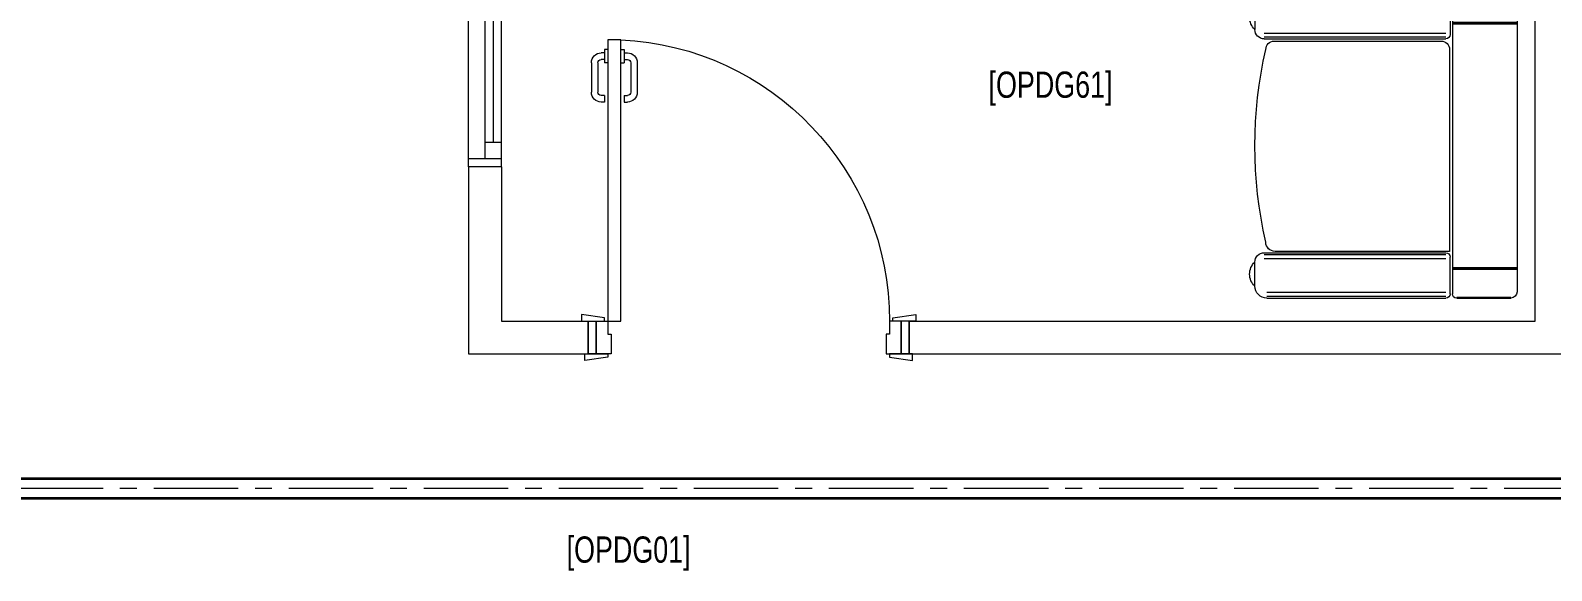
# Model space of a CAD drawing. Extents: x -234346 to 58427, y -132654 to -82394.
# Drawn here: x -135431 to -130789, y -104604 to -102955 of the extents above; entities that cross this region are included whole.
import ezdxf

# ---------------------------------------------------------------- set-up
doc = ezdxf.new("R2010")
doc.units = 0
doc.header["$LTSCALE"] = 8
doc.linetypes.add('AXES', pattern=[50.8, 31.75, -6.35, 6.35, -6.35])
for name, color, linetype, lineweight in [('72_EGR_BASE_TEXT', 9, 'Continuous', 5), ('72_EGR_EQP_TAG', 9, 'Continuous', 5), ('Aluminum', 9, 'Continuous', 5), ('LOADING', 9, 'Continuous', 5), ('Walls', 9, 'Continuous', 5), ('Wooden Joinery', 9, 'Continuous', 5)]:
    doc.layers.add(name, color=color, linetype=linetype, lineweight=lineweight)
doc.layers.add('FIRE', color=1, linetype='Continuous')
doc.layers.add('FIRE-thin', color=8, linetype='Continuous')
doc.styles.add('X3G_ENTITY_2587E5', font='swisscl.ttf', dxfattribs={"height": 200})
doc.styles.add('X3G_ENTITY_2587F2', font='swisscl.ttf', dxfattribs={"height": 200})

# ---------------------------------------------------------------- blocks, each defined once
blk = doc.blocks.new('FFGF')
at = {"layer": 'FIRE', "lineweight": 35, "ltscale": 1.014}
for p, q in [((-100181.8, -104323.3), (-141220.1, -104323.3)), ((-100181.8, -104383.6), (-141220.1, -104383.6))]:
    blk.add_line(p, q, dxfattribs=at)
at = {"layer": 'FIRE-thin', "linetype": 'AXES', "lineweight": 20, "ltscale": 1.014}
blk.add_line((-100181.8, -104353.5), (-141220.1, -104353.5), dxfattribs=at)
blk = doc.blocks.new('A$Cef2cbc4c')
at = {"layer": 'Aluminum'}
for p, q in [((0, 0, 0), (0, 1200, 0)), ((0, 1175, 0), (100, 1175, 0)), ((50, 25, 0), (50, 1175, 0)), ((100, 0, 0), (100, 1200, 0)), ((50, 1125, 0), (100, 1125, 0)), ((75, 1125, 0), (75, 75, 0)), ((50, 75, 0), (100, 75, 0)), ((0, 25, 0), (100, 25, 0))]:
    blk.add_line(p, q, dxfattribs=at)
blk = doc.blocks.new('A$C72370EFE')
at = {"layer": 'Wooden Joinery'}
for p, q in [((-0.01, -0.04), (-0.02, -0.04)), ((-0.01, -0.03), (-0.01, -0.07)), ((0, -0.03), (-0.01, -0.03)), ((0.04, -0.03), (0.05, -0.03)), ((0.05, -0.03), (0.05, -0.07)), ((0.05, -0.04), (0.06, -0.04)), ((-0.05, -0.07), (-0.05, -0.16)), ((-0.03, -0.07), (-0.03, -0.16)), ((-0.01, -0.06), (-0.02, -0.06)), ((0, -0.07), (-0.01, -0.07)), ((0.04, -0.07), (0.05, -0.07)), ((0.05, -0.06), (0.06, -0.06)), ((0.07, -0.07), (0.07, -0.16)), ((0.09, -0.07), (0.09, -0.16)), ((-0.01, -0.17), (-0.02, -0.17)), ((-0.01, -0.17), (-0.01, -0.19)), ((0.05, -0.17), (0.06, -0.17)), ((0.05, -0.17), (0.05, -0.19)), ((-0.01, -0.19), (-0.02, -0.19)), ((0.05, -0.19), (0.06, -0.19))]:
    blk.add_line(p, q, dxfattribs=at)
for centre, radius, start, end in [((-0.02, -0.07), 0.03, 90, 180), ((0.06, -0.07), 0.03, 0, 90), ((-0.02, -0.07), 0.01, 90, 180), ((0.06, -0.07), 0.01, 0, 90), ((-0.02, -0.16), 0.03, 180, 270), ((-0.02, -0.16), 0.01, 180, 270), ((0.06, -0.16), 0.01, 270, 0), ((0.06, -0.16), 0.03, 270, 0)]:
    blk.add_arc(centre, radius, start, end, dxfattribs=at)
blk = doc.blocks.new('A$C5DAD61B4')
at = {"layer": 'Wooden Joinery'}
for points in [[(80, 959.1), (80, 969.1), (10, 979.1), (10, 959.1)], [(940, 959.1), (940, 969.1), (1010, 979.1), (1010, 959.1)], [(70, 859.1), (70, 849.1), (0, 839.1), (0, 859.1)], [(120, 859.1), (120, 0), (80, 0), (80, 859.1)], [(950, 859.1), (950, 849.1), (1020, 839.1), (1020, 859.1)]]:
    blk.add_lwpolyline(points, close=True, dxfattribs=at)
for points in [[(45, 859.1), (45, 959.1), (20, 959.1), (20, 859.1), (45, 859.1)], [(45, 859.1), (80, 859.1), (80, 899.1), (90, 899.1), (90, 959.1), (45, 959.1), (45, 859.1)], [(975, 859.1), (940, 859.1), (940, 899.1), (930, 899.1), (930, 959.1), (975, 959.1), (975, 859.1)], [(975, 859.1), (975, 959.1), (1000, 959.1), (1000, 859.1), (975, 859.1)]]:
    blk.add_lwpolyline(points, dxfattribs=at)
blk.add_arc((80, 859.1), 860, 272.666, 0, dxfattribs=at)
at = {"layer": 'Wooden Joinery', "xscale": 999.9999999998854, "yscale": 999.9999999998854, "zscale": 999.9999999998854, "rotation": 180}
blk.add_blockref('A$C72370EFE', (120, 0), dxfattribs=at)
blk = doc.blocks.new('single seat')
at = {"layer": 'LOADING'}
for p, q in [((-972558.1, -381684), (-972723.2, -381684)), ((-972558.1, -381687.4), (-972723.2, -381687.4)), ((-971978.9, -381684), (-972525.2, -381684)), ((-971978.9, -381689.9), (-972525.2, -381689.9)), ((-972742.2, -381703.1), (-972742.2, -382595.5)), ((-972544.8, -381697.3), (-972544.8, -382601.1)), ((-972538.5, -381697.3), (-972538.5, -381809.5)), ((-971978.9, -381701.7), (-972525.2, -381701.7)), ((-971942.2, -381720.6), (-971942.2, -381794)), ((-972544.8, -381772.1), (-972742.2, -381772.1)), ((-972544.8, -381774.6), (-972742.2, -381774.6)), ((-972544.8, -381777.1), (-972742.2, -381777.1)), ((-971971, -381805.1), (-972525.2, -381805.1)), ((-971971, -381816.9), (-972525.2, -381816.9)), ((-971971, -381822.8), (-972525.2, -381822.8)), ((-972001, -381829.5), (-972511, -381829.5)), ((-972536.4, -381854.9), (-972536.4, -382471.4)), ((-972536.4, -382471.4), (-972003.7, -382471.4)), ((-971971, -382475.4), (-972525.2, -382475.4)), ((-971971, -382481.3), (-972525.2, -382481.3)), ((-972544.8, -382521), (-972742.2, -382521)), ((-972544.8, -382523.6), (-972742.2, -382523.6)), ((-972544.8, -382526.1), (-972742.2, -382526.1)), ((-972538.5, -382600.9), (-972538.5, -382488.7)), ((-971971, -382493.1), (-972525.2, -382493.1)), ((-971942.2, -382577.6), (-971942.2, -382504.2)), ((-972558.1, -382610.8), (-972723.2, -382610.8)), ((-972558.1, -382614.2), (-972723.2, -382614.2)), ((-971978.9, -382596.4), (-972525.2, -382596.4)), ((-971978.9, -382608.3), (-972525.2, -382608.3)), ((-971978.9, -382614.2), (-972525.2, -382614.2))]:
    blk.add_line(p, q, dxfattribs=at)
for centre, radius, start, end in [((-972723.2, -381703.1), 19.1, 90, 180), ((-972558.1, -381697.3), 13.3, 0, 90), ((-972525.2, -381697.3), 13.3, 90, 180), ((-971978.9, -381720.6), 36.6, 0, 90), ((-971976, -381757.3), 49.9, 312.6462, 47.3538), ((-972525.2, -381809.5), 13.3, 180, 270), ((-972511, -381854.9), 25.3, 90, 180), ((-972001, -381854.9), 25.3, 0, 90), ((-971971, -381794), 28.8, 270, 0), ((-973252.2, -382149.1), 1310, 347.0217, 12.9783), ((-972525.2, -382488.7), 13.3, 90, 180), ((-972003.7, -382443.3), 28.1, 270, 0), ((-971971, -382504.2), 28.8, 0, 90), ((-971976, -382540.9), 49.9, 312.6462, 47.3538), ((-972723.2, -382595.1), 19.1, 180, 270), ((-972558.1, -382600.9), 13.3, 270, 0), ((-972525.2, -382600.9), 13.3, 180, 270), ((-971978.9, -382577.6), 36.6, 270, 0)]:
    blk.add_arc(centre, radius, start, end, dxfattribs=at)
blk = doc.blocks.new('GF1')
at = {"layer": 'Walls', "color": 9}
for p, q in [((-130839.4, -103842.6), (-130839.4, -100462.6)), ((-134094, -103371.4, 0), (-134094, -103942.6, 0)), ((-133993.9, -103371.4, 0), (-134094, -103371.4, 0)), ((-133994, -103371.4, 0), (-133994, -103842.6, 0)), ((-133994, -103842.6, 0), (-133729.4, -103842.6, 0)), ((-133729.4, -103842.6, 0), (-133729.4, -103942.6, 0)), ((-132749.4, -103842.6, 0), (-130839.4, -103842.6)), ((-132749.4, -103842.6, 0), (-132749.4, -103942.6, 0)), ((-134094, -103942.6, 0), (-133729.4, -103942.6, 0)), ((-132749.4, -103942.6, 0), (-129604.4, -103942.6))]:
    blk.add_line(p, q, dxfattribs=at)
at = {"layer": 'Aluminum', "color": 9}
blk.add_blockref('A$Cef2cbc4c', (-134094, -103371.4, 0), dxfattribs=at)
at = {"layer": 'LOADING', "color": 9, "xscale": -1}
blk.add_blockref('single seat', (-1103637, 278842, 0), dxfattribs=at)
at = {"layer": 'Wooden Joinery', "color": 9, "xscale": -1, "rotation": 180}
blk.add_blockref('A$C5DAD61B4', (-133749.4, -102983.5, 0), dxfattribs=at)
at = {"layer": '72_EGR_BASE_TEXT', "color": 9, "char_height": 80, "attachment_point": 2}
for s, insert, style in [('[OPDG61]', (-132318.3, -103080.6), 'X3G_ENTITY_2587F2'), ('[OPDG01]', (-133605.8, -104499.7), 'X3G_ENTITY_2587E5')]:
    blk.add_mtext(s, dxfattribs=dict(at, insert=insert, style=style))

msp = doc.modelspace()

# ---------------------------------------------------------------- block references
at = {"layer": '72_EGR_EQP_TAG'}
msp.add_blockref('GF1', (0, 0), dxfattribs=at)
at = {"layer": 'FIRE'}
msp.add_blockref('FFGF', (0, 0), dxfattribs=at)

doc.saveas('drawing.dxf')
